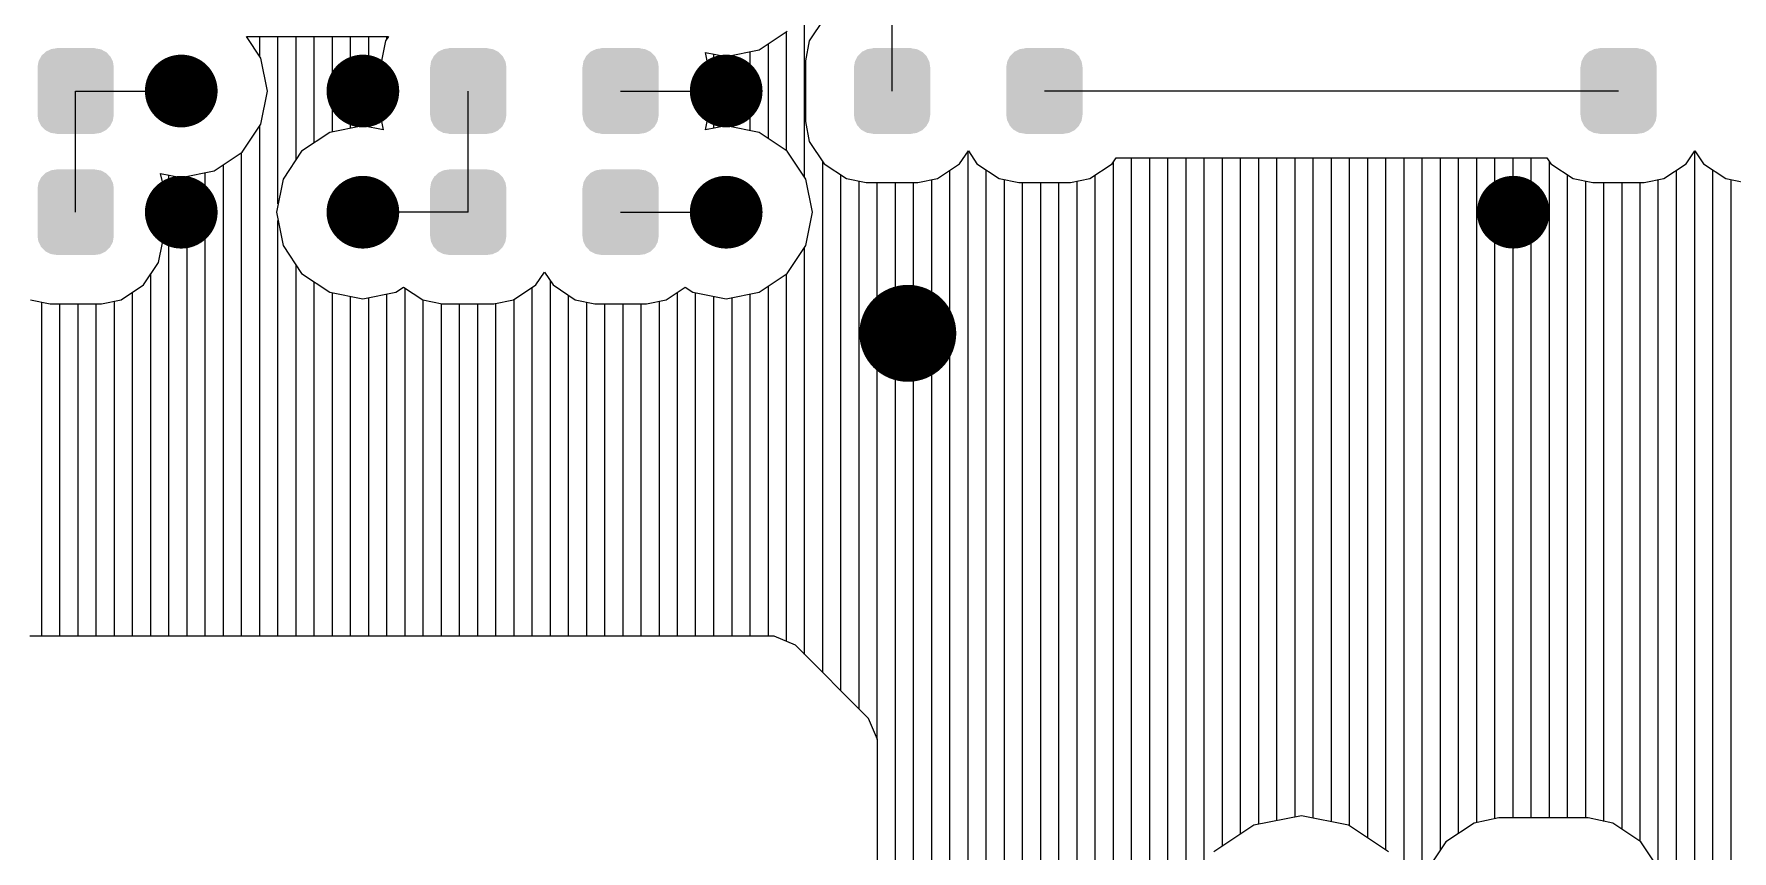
# Model space of a CAD drawing. Extents: x 295 to 953, y 10 to 290.
# Drawn here: x 623.26 to 652.65, y 129.21 to 143.34 of the extents above; entities that cross this region are included whole.
import ezdxf

# ---------------------------------------------------------------- set-up
doc = ezdxf.new("R2010")
doc.units = 0
doc.header["$LTSCALE"] = 5
doc.header["$MEASUREMENT"] = 0
doc.layers.get('0').update_dxf_attribs({"linetype": 'CONTINUOUS', "lineweight": 25})
doc.layers.add('DV-INT-A3_BOT', color=7, linetype='CONTINUOUS')

msp = doc.modelspace()

# ---------------------------------------------------------------- linework, layer by layer
for points, const_width in [([(626.124, 142.354, -1), (625.495, 142.354, -1)], 0.629), ([(629.267, 142.354, -1), (628.638, 142.354, -1)], 0.629), ([(635.554, 142.354, -1), (634.925, 142.354, -1)], 0.629), ([(626.124, 140.258, -1), (625.495, 140.258, -1)], 0.629), ([(629.267, 140.258, -1), (628.638, 140.258, -1)], 0.629), ([(635.554, 140.258, -1), (634.925, 140.258, -1)], 0.629), ([(649.174, 140.258, -1), (648.546, 140.258, -1)], 0.629), ([(638.802, 138.163, -1), (637.963, 138.163, -1)], 0.838)]:
    msp.add_lwpolyline(points, format="xyb", close=True, dxfattribs=dict(const_width=const_width))
for points in [[(624.642, 142.767), (624.628, 142.859), (623.322, 142.767), (623.338, 142.859)], [(624.628, 142.859), (624.623, 142.87), (623.338, 142.859), (623.34, 142.87)], [(624.623, 142.87), (624.583, 142.953), (623.34, 142.87), (623.384, 142.953)], [(624.583, 142.953), (624.573, 142.962), (623.384, 142.953), (623.389, 142.962)], [(624.573, 142.962), (624.51, 143.028), (623.389, 142.962), (623.457, 143.028)], [(624.51, 143.028), (624.497, 143.035), (623.457, 143.028), (623.464, 143.035)], [(624.497, 143.035), (624.417, 143.076), (623.464, 143.035), (623.552, 143.076)], [(624.417, 143.076), (624.395, 143.08), (623.552, 143.076), (623.559, 143.08)], [(624.395, 143.08), (624.313, 143.093), (623.559, 143.08), (623.651, 143.093)], [(624.313, 143.093), (624.313, 143.096), (623.651, 143.093), (623.651, 143.096)], [(631.436, 142.767), (631.422, 142.859), (630.116, 142.767), (630.131, 142.859)], [(631.422, 142.859), (631.417, 142.87), (630.131, 142.859), (630.133, 142.87)], [(631.417, 142.87), (631.376, 142.953), (630.133, 142.87), (630.177, 142.953)], [(631.376, 142.953), (631.367, 142.962), (630.177, 142.953), (630.182, 142.962)], [(631.367, 142.962), (631.303, 143.028), (630.182, 142.962), (630.251, 143.028)], [(631.303, 143.028), (631.29, 143.035), (630.251, 143.028), (630.258, 143.035)], [(631.29, 143.035), (631.21, 143.076), (630.258, 143.035), (630.345, 143.076)], [(631.21, 143.076), (631.189, 143.08), (630.345, 143.076), (630.353, 143.08)], [(631.189, 143.08), (631.107, 143.093), (630.353, 143.08), (630.445, 143.093)], [(631.107, 143.093), (631.107, 143.096), (630.445, 143.093), (630.445, 143.096)], [(634.072, 142.767), (634.058, 142.859), (632.752, 142.767), (632.768, 142.859)], [(634.058, 142.859), (634.053, 142.87), (632.768, 142.859), (632.769, 142.87)], [(634.053, 142.87), (634.012, 142.953), (632.769, 142.87), (632.814, 142.953)], [(634.012, 142.953), (634.003, 142.962), (632.814, 142.953), (632.819, 142.962)], [(634.003, 142.962), (633.939, 143.028), (632.819, 142.962), (632.887, 143.028)], [(633.939, 143.028), (633.926, 143.035), (632.887, 143.028), (632.894, 143.035)], [(633.926, 143.035), (633.846, 143.076), (632.894, 143.035), (632.981, 143.076)], [(633.846, 143.076), (633.825, 143.08), (632.981, 143.076), (632.989, 143.08)], [(633.825, 143.08), (633.743, 143.093), (632.989, 143.08), (633.081, 143.093)], [(633.743, 143.093), (633.743, 143.096), (633.081, 143.093), (633.081, 143.096)], [(638.77, 142.767), (638.756, 142.859), (637.45, 142.767), (637.466, 142.859)], [(638.756, 142.859), (638.751, 142.87), (637.466, 142.859), (637.468, 142.87)], [(638.751, 142.87), (638.71, 142.953), (637.468, 142.87), (637.512, 142.953)], [(638.71, 142.953), (638.701, 142.962), (637.512, 142.953), (637.517, 142.962)], [(638.701, 142.962), (638.637, 143.028), (637.517, 142.962), (637.585, 143.028)], [(638.637, 143.028), (638.624, 143.035), (637.585, 143.028), (637.592, 143.035)], [(638.624, 143.035), (638.545, 143.076), (637.592, 143.035), (637.68, 143.076)], [(638.545, 143.076), (638.523, 143.08), (637.68, 143.076), (637.687, 143.08)], [(638.523, 143.08), (638.441, 143.093), (637.687, 143.08), (637.779, 143.093)], [(638.441, 143.093), (638.441, 143.096), (637.779, 143.093), (637.779, 143.096)], [(641.406, 142.767), (641.392, 142.859), (640.086, 142.767), (640.102, 142.859)], [(641.392, 142.859), (641.387, 142.87), (640.102, 142.859), (640.104, 142.87)], [(641.387, 142.87), (641.347, 142.953), (640.104, 142.87), (640.148, 142.953)], [(641.347, 142.953), (641.337, 142.962), (640.148, 142.953), (640.153, 142.962)], [(641.337, 142.962), (641.274, 143.028), (640.153, 142.962), (640.221, 143.028)], [(641.274, 143.028), (641.261, 143.035), (640.221, 143.028), (640.228, 143.035)], [(641.261, 143.035), (641.181, 143.076), (640.228, 143.035), (640.316, 143.076)], [(641.181, 143.076), (641.159, 143.08), (640.316, 143.076), (640.323, 143.08)], [(641.159, 143.08), (641.077, 143.093), (640.323, 143.08), (640.415, 143.093)], [(641.077, 143.093), (641.077, 143.096), (640.415, 143.093), (640.415, 143.096)], [(651.343, 142.767), (651.329, 142.859), (650.023, 142.767), (650.039, 142.859)], [(651.329, 142.859), (651.324, 142.87), (650.039, 142.859), (650.041, 142.87)], [(651.324, 142.87), (651.283, 142.953), (650.041, 142.87), (650.085, 142.953)], [(651.283, 142.953), (651.274, 142.962), (650.085, 142.953), (650.09, 142.962)], [(651.274, 142.962), (651.21, 143.028), (650.09, 142.962), (650.158, 143.028)], [(651.21, 143.028), (651.197, 143.035), (650.158, 143.028), (650.165, 143.035)], [(651.197, 143.035), (651.118, 143.076), (650.165, 143.035), (650.253, 143.076)], [(651.118, 143.076), (651.096, 143.08), (650.253, 143.076), (650.26, 143.08)], [(651.096, 143.08), (651.014, 143.093), (650.26, 143.08), (650.352, 143.093)], [(651.014, 143.093), (651.014, 143.096), (650.352, 143.093), (650.352, 143.096)], [(624.642, 142.765), (624.642, 142.767), (623.322, 142.765), (623.322, 142.767)], [(624.642, 141.943), (624.642, 142.765), (623.322, 141.943), (623.322, 142.765)], [(631.436, 142.765), (631.436, 142.767), (630.116, 142.765), (630.116, 142.767)], [(631.436, 141.943), (631.436, 142.765), (630.116, 141.943), (630.116, 142.765)], [(634.072, 142.765), (634.072, 142.767), (632.752, 142.765), (632.752, 142.767)], [(634.072, 141.943), (634.072, 142.765), (632.752, 141.943), (632.752, 142.765)], [(638.77, 142.765), (638.77, 142.767), (637.45, 142.765), (637.45, 142.767)], [(638.77, 141.943), (638.77, 142.765), (637.45, 141.943), (637.45, 142.765)], [(641.406, 142.765), (641.406, 142.767), (640.086, 142.765), (640.086, 142.767)], [(641.406, 141.943), (641.406, 142.765), (640.086, 141.943), (640.086, 142.765)], [(651.343, 142.765), (651.343, 142.767), (650.023, 142.765), (650.023, 142.767)], [(651.343, 141.943), (651.343, 142.765), (650.023, 141.943), (650.023, 142.765)], [(624.642, 141.941), (624.642, 141.943), (623.322, 141.941), (623.322, 141.943)], [(624.627, 141.849), (624.642, 141.941), (623.336, 141.849), (623.322, 141.941)], [(631.436, 141.941), (631.436, 141.943), (630.116, 141.941), (630.116, 141.943)], [(631.42, 141.849), (631.436, 141.941), (630.13, 141.849), (630.116, 141.941)], [(634.072, 141.941), (634.072, 141.943), (632.752, 141.941), (632.752, 141.943)], [(634.056, 141.849), (634.072, 141.941), (632.766, 141.849), (632.752, 141.941)], [(638.77, 141.941), (638.77, 141.943), (637.45, 141.941), (637.45, 141.943)], [(638.755, 141.849), (638.77, 141.941), (637.464, 141.849), (637.45, 141.941)], [(641.406, 141.941), (641.406, 141.943), (640.086, 141.941), (640.086, 141.943)], [(641.391, 141.849), (641.406, 141.941), (640.1, 141.849), (640.086, 141.941)], [(651.343, 141.941), (651.343, 141.943), (650.023, 141.941), (650.023, 141.943)], [(651.328, 141.849), (651.343, 141.941), (650.037, 141.849), (650.023, 141.941)], [(624.625, 141.838), (624.627, 141.849), (623.342, 141.838), (623.336, 141.849)], [(624.581, 141.755), (624.625, 141.838), (623.382, 141.755), (623.342, 141.838)], [(624.576, 141.745), (624.581, 141.755), (623.391, 141.745), (623.382, 141.755)], [(624.507, 141.68), (624.576, 141.745), (623.455, 141.68), (623.391, 141.745)], [(624.5, 141.673), (624.507, 141.68), (623.468, 141.673), (623.455, 141.68)], [(624.413, 141.631), (624.5, 141.673), (623.548, 141.631), (623.468, 141.673)], [(631.418, 141.838), (631.42, 141.849), (630.135, 141.838), (630.13, 141.849)], [(631.374, 141.755), (631.418, 141.838), (630.176, 141.755), (630.135, 141.838)], [(631.369, 141.745), (631.374, 141.755), (630.185, 141.745), (630.176, 141.755)], [(631.301, 141.68), (631.369, 141.745), (630.249, 141.68), (630.185, 141.745)], [(631.294, 141.673), (631.301, 141.68), (630.262, 141.673), (630.249, 141.68)], [(631.206, 141.631), (631.294, 141.673), (630.341, 141.631), (630.262, 141.673)], [(634.055, 141.838), (634.056, 141.849), (632.771, 141.838), (632.766, 141.849)], [(634.011, 141.755), (634.055, 141.838), (632.812, 141.755), (632.771, 141.838)], [(634.006, 141.745), (634.011, 141.755), (632.821, 141.745), (632.812, 141.755)], [(633.937, 141.68), (634.006, 141.745), (632.885, 141.68), (632.821, 141.745)], [(633.93, 141.673), (633.937, 141.68), (632.898, 141.673), (632.885, 141.68)], [(633.843, 141.631), (633.93, 141.673), (632.978, 141.631), (632.898, 141.673)], [(638.753, 141.838), (638.755, 141.849), (637.469, 141.838), (637.464, 141.849)], [(638.709, 141.755), (638.753, 141.838), (637.51, 141.755), (637.469, 141.838)], [(638.704, 141.745), (638.709, 141.755), (637.519, 141.745), (637.51, 141.755)], [(638.635, 141.68), (638.704, 141.745), (637.583, 141.68), (637.519, 141.745)], [(638.628, 141.673), (638.635, 141.68), (637.596, 141.673), (637.583, 141.68)], [(638.541, 141.631), (638.628, 141.673), (637.676, 141.631), (637.596, 141.673)], [(641.389, 141.838), (641.391, 141.849), (640.106, 141.838), (640.1, 141.849)], [(641.345, 141.755), (641.389, 141.838), (640.146, 141.755), (640.106, 141.838)], [(641.34, 141.745), (641.345, 141.755), (640.155, 141.745), (640.146, 141.755)], [(641.271, 141.68), (641.34, 141.745), (640.219, 141.68), (640.155, 141.745)], [(641.264, 141.673), (641.271, 141.68), (640.232, 141.673), (640.219, 141.68)], [(641.177, 141.631), (641.264, 141.673), (640.312, 141.631), (640.232, 141.673)], [(651.326, 141.838), (651.328, 141.849), (650.042, 141.838), (650.037, 141.849)], [(651.282, 141.755), (651.326, 141.838), (650.083, 141.755), (650.042, 141.838)], [(651.277, 141.745), (651.282, 141.755), (650.092, 141.745), (650.083, 141.755)], [(651.208, 141.68), (651.277, 141.745), (650.156, 141.68), (650.092, 141.745)], [(651.201, 141.673), (651.208, 141.68), (650.169, 141.673), (650.156, 141.68)], [(651.114, 141.631), (651.201, 141.673), (650.249, 141.631), (650.169, 141.673)], [(624.406, 141.628), (624.413, 141.631), (623.569, 141.628), (623.548, 141.631)], [(624.313, 141.615), (624.406, 141.628), (623.651, 141.615), (623.569, 141.628)], [(624.313, 141.612), (624.313, 141.615), (623.651, 141.612), (623.651, 141.615)], [(631.199, 141.628), (631.206, 141.631), (630.363, 141.628), (630.341, 141.631)], [(631.107, 141.615), (631.199, 141.628), (630.445, 141.615), (630.363, 141.628)], [(631.107, 141.612), (631.107, 141.615), (630.445, 141.612), (630.445, 141.615)], [(633.835, 141.628), (633.843, 141.631), (632.999, 141.628), (632.978, 141.631)], [(633.743, 141.615), (633.835, 141.628), (633.081, 141.615), (632.999, 141.628)], [(633.743, 141.612), (633.743, 141.615), (633.081, 141.612), (633.081, 141.615)], [(638.533, 141.628), (638.541, 141.631), (637.697, 141.628), (637.676, 141.631)], [(638.441, 141.615), (638.533, 141.628), (637.779, 141.615), (637.697, 141.628)], [(638.441, 141.612), (638.441, 141.615), (637.779, 141.612), (637.779, 141.615)], [(641.17, 141.628), (641.177, 141.631), (640.333, 141.628), (640.312, 141.631)], [(641.077, 141.615), (641.17, 141.628), (640.415, 141.615), (640.333, 141.628)], [(641.077, 141.612), (641.077, 141.615), (640.415, 141.612), (640.415, 141.615)], [(651.106, 141.628), (651.114, 141.631), (650.27, 141.628), (650.249, 141.631)], [(651.014, 141.615), (651.106, 141.628), (650.352, 141.615), (650.27, 141.628)], [(651.014, 141.612), (651.014, 141.615), (650.352, 141.612), (650.352, 141.615)], [(624.642, 140.671), (624.628, 140.763), (623.322, 140.671), (623.338, 140.763)], [(624.628, 140.763), (624.623, 140.774), (623.338, 140.763), (623.34, 140.774)], [(624.623, 140.774), (624.583, 140.857), (623.34, 140.774), (623.384, 140.857)], [(624.583, 140.857), (624.573, 140.867), (623.384, 140.857), (623.389, 140.867)], [(624.573, 140.867), (624.51, 140.932), (623.389, 140.867), (623.457, 140.932)], [(624.51, 140.932), (624.497, 140.939), (623.457, 140.932), (623.464, 140.939)], [(624.497, 140.939), (624.417, 140.981), (623.464, 140.939), (623.552, 140.981)], [(624.417, 140.981), (624.395, 140.984), (623.552, 140.981), (623.559, 140.984)], [(624.395, 140.984), (624.313, 140.997), (623.559, 140.984), (623.651, 140.997)], [(624.313, 140.997), (624.313, 141), (623.651, 140.997), (623.651, 141)], [(631.436, 140.671), (631.422, 140.763), (630.116, 140.671), (630.131, 140.763)], [(631.422, 140.763), (631.417, 140.774), (630.131, 140.763), (630.133, 140.774)], [(631.417, 140.774), (631.376, 140.857), (630.133, 140.774), (630.177, 140.857)], [(631.376, 140.857), (631.367, 140.867), (630.177, 140.857), (630.182, 140.867)], [(631.367, 140.867), (631.303, 140.932), (630.182, 140.867), (630.251, 140.932)], [(631.303, 140.932), (631.29, 140.939), (630.251, 140.932), (630.258, 140.939)], [(631.29, 140.939), (631.21, 140.981), (630.258, 140.939), (630.345, 140.981)], [(631.21, 140.981), (631.189, 140.984), (630.345, 140.981), (630.353, 140.984)], [(631.189, 140.984), (631.107, 140.997), (630.353, 140.984), (630.445, 140.997)], [(631.107, 140.997), (631.107, 141), (630.445, 140.997), (630.445, 141)], [(634.072, 140.671), (634.058, 140.763), (632.752, 140.671), (632.768, 140.763)], [(634.058, 140.763), (634.053, 140.774), (632.768, 140.763), (632.769, 140.774)], [(634.053, 140.774), (634.012, 140.857), (632.769, 140.774), (632.814, 140.857)], [(634.012, 140.857), (634.003, 140.867), (632.814, 140.857), (632.819, 140.867)], [(634.003, 140.867), (633.939, 140.932), (632.819, 140.867), (632.887, 140.932)], [(633.939, 140.932), (633.926, 140.939), (632.887, 140.932), (632.894, 140.939)], [(633.926, 140.939), (633.846, 140.981), (632.894, 140.939), (632.981, 140.981)], [(633.846, 140.981), (633.825, 140.984), (632.981, 140.981), (632.989, 140.984)], [(633.825, 140.984), (633.743, 140.997), (632.989, 140.984), (633.081, 140.997)], [(633.743, 140.997), (633.743, 141), (633.081, 140.997), (633.081, 141)], [(624.642, 140.669), (624.642, 140.671), (623.322, 140.669), (623.322, 140.671)], [(624.642, 139.848), (624.642, 140.669), (623.322, 139.848), (623.322, 140.669)], [(631.436, 140.669), (631.436, 140.671), (630.116, 140.669), (630.116, 140.671)], [(631.436, 139.848), (631.436, 140.669), (630.116, 139.848), (630.116, 140.669)], [(634.072, 140.669), (634.072, 140.671), (632.752, 140.669), (632.752, 140.671)], [(634.072, 139.848), (634.072, 140.669), (632.752, 139.848), (632.752, 140.669)], [(624.642, 139.846), (624.642, 139.848), (623.322, 139.846), (623.322, 139.848)], [(624.627, 139.753), (624.642, 139.846), (623.336, 139.753), (623.322, 139.846)], [(624.625, 139.742), (624.627, 139.753), (623.342, 139.742), (623.336, 139.753)], [(624.581, 139.659), (624.625, 139.742), (623.382, 139.659), (623.342, 139.742)], [(624.576, 139.65), (624.581, 139.659), (623.391, 139.65), (623.382, 139.659)], [(624.507, 139.584), (624.576, 139.65), (623.455, 139.584), (623.391, 139.65)], [(624.5, 139.577), (624.507, 139.584), (623.468, 139.577), (623.455, 139.584)], [(631.436, 139.846), (631.436, 139.848), (630.116, 139.846), (630.116, 139.848)], [(631.42, 139.753), (631.436, 139.846), (630.13, 139.753), (630.116, 139.846)], [(631.418, 139.742), (631.42, 139.753), (630.135, 139.742), (630.13, 139.753)], [(631.374, 139.659), (631.418, 139.742), (630.176, 139.659), (630.135, 139.742)], [(631.369, 139.65), (631.374, 139.659), (630.185, 139.65), (630.176, 139.659)], [(631.301, 139.584), (631.369, 139.65), (630.249, 139.584), (630.185, 139.65)], [(631.294, 139.577), (631.301, 139.584), (630.262, 139.577), (630.249, 139.584)], [(634.072, 139.846), (634.072, 139.848), (632.752, 139.846), (632.752, 139.848)], [(634.056, 139.753), (634.072, 139.846), (632.766, 139.753), (632.752, 139.846)], [(634.055, 139.742), (634.056, 139.753), (632.771, 139.742), (632.766, 139.753)], [(634.011, 139.659), (634.055, 139.742), (632.812, 139.659), (632.771, 139.742)], [(634.006, 139.65), (634.011, 139.659), (632.821, 139.65), (632.812, 139.659)], [(633.937, 139.584), (634.006, 139.65), (632.885, 139.584), (632.821, 139.65)], [(633.93, 139.577), (633.937, 139.584), (632.898, 139.577), (632.885, 139.584)], [(624.413, 139.536), (624.5, 139.577), (623.548, 139.536), (623.468, 139.577)], [(624.406, 139.532), (624.413, 139.536), (623.569, 139.532), (623.548, 139.536)], [(624.313, 139.519), (624.406, 139.532), (623.651, 139.519), (623.569, 139.532)], [(624.313, 139.517), (624.313, 139.519), (623.651, 139.517), (623.651, 139.519)], [(631.206, 139.536), (631.294, 139.577), (630.341, 139.536), (630.262, 139.577)], [(631.199, 139.532), (631.206, 139.536), (630.363, 139.532), (630.341, 139.536)], [(631.107, 139.519), (631.199, 139.532), (630.445, 139.519), (630.363, 139.532)], [(631.107, 139.517), (631.107, 139.519), (630.445, 139.517), (630.445, 139.519)], [(633.843, 139.536), (633.93, 139.577), (632.978, 139.536), (632.898, 139.577)], [(633.835, 139.532), (633.843, 139.536), (632.999, 139.532), (632.978, 139.536)], [(633.743, 139.519), (633.835, 139.532), (633.081, 139.519), (632.999, 139.532)], [(633.743, 139.517), (633.743, 139.519), (633.081, 139.517), (633.081, 139.519)]]:
    msp.add_solid(points)
at = {"layer": 'DV-INT-A3_BOT'}
for p, q in [((638.11, 142.354), (638.11, 146.545)), ((636.597, 140.858), (636.597, 143.846)), ((636.937, 143.607), (636.677, 143.221)), ((627.188, 142.924), (626.941, 143.297)), ((626.941, 143.297), (629.393, 143.297)), ((627.167, 142.953), (627.167, 143.297)), ((627.482, 140.401), (627.482, 143.297)), ((627.796, 141.172), (627.796, 143.297)), ((628.11, 141.461), (628.11, 143.297)), ((628.425, 141.646), (628.425, 143.297)), ((628.739, 141.708), (628.739, 143.297)), ((629.053, 141.729), (629.053, 143.297)), ((629.343, 143.221), (629.276, 142.878)), ((629.393, 143.297), (629.343, 143.221)), ((629.368, 143.259), (629.368, 143.297)), ((635.809, 143.066), (636.295, 143.389)), ((635.969, 141.532), (635.969, 143.171)), ((636.283, 141.319), (636.283, 143.385)), ((636.677, 143.221), (636.61, 142.878)), ((627.302, 142.354), (627.188, 142.924)), ((629.276, 142.878), (629.276, 141.826)), ((634.912, 142.878), (634.883, 143.02)), ((634.883, 143.02), (635.239, 142.953)), ((634.912, 141.826), (634.912, 142.878)), ((635.026, 141.708), (635.026, 142.995)), ((635.239, 142.953), (635.809, 143.066)), ((635.34, 141.729), (635.34, 142.974)), ((635.654, 141.667), (635.654, 143.037)), ((636.61, 142.878), (636.61, 141.826)), ((623.982, 142.354), (625.81, 142.354)), ((623.982, 140.258), (623.982, 142.354)), ((627.188, 141.78), (627.302, 142.354)), ((630.776, 140.258), (630.776, 142.354)), ((633.412, 142.354), (635.239, 142.354)), ((633.726, 142.354), (634.912, 142.354)), ((650.683, 142.354), (640.746, 142.354)), ((626.866, 141.294), (627.188, 141.78)), ((627.167, 132.924), (627.167, 141.75)), ((628.379, 141.637), (627.892, 141.314)), ((628.953, 141.75), (628.379, 141.637)), ((629.305, 141.683), (628.953, 141.75)), ((629.276, 141.826), (629.305, 141.683)), ((634.883, 141.683), (634.912, 141.826)), ((635.239, 141.75), (634.883, 141.683)), ((635.809, 141.637), (635.239, 141.75)), ((636.295, 141.314), (635.809, 141.637)), ((636.61, 141.826), (636.677, 141.482)), ((636.677, 141.482), (636.937, 141.097)), ((626.38, 140.971), (626.866, 141.294)), ((626.539, 132.924), (626.539, 141.076)), ((626.853, 132.924), (626.853, 141.289)), ((627.892, 141.314), (627.57, 140.828)), ((636.618, 140.828), (636.295, 141.314)), ((636.912, 132.295), (636.912, 141.13)), ((636.937, 141.097), (637.322, 140.841)), ((638.894, 140.841), (639.279, 141.097)), ((639.279, 141.097), (639.43, 141.319)), ((639.426, 99.392), (639.426, 141.319)), ((639.43, 141.319), (639.577, 141.097)), ((639.577, 141.097), (639.963, 140.841)), ((641.534, 140.841), (641.92, 141.097)), ((641.92, 141.097), (641.987, 141.201)), ((641.941, 99.291), (641.941, 141.13)), ((641.987, 141.201), (649.443, 141.201)), ((642.255, 99.291), (642.255, 141.201)), ((642.569, 99.291), (642.569, 141.201)), ((642.884, 99.291), (642.884, 141.201)), ((643.198, 128.415), (643.198, 141.201)), ((643.512, 128.947), (643.512, 141.201)), ((643.827, 129.295), (643.827, 141.201)), ((644.141, 129.504), (644.141, 141.201)), ((644.455, 129.672), (644.455, 141.201)), ((644.77, 129.735), (644.77, 141.201)), ((645.084, 129.798), (645.084, 141.201)), ((645.398, 129.777), (645.398, 141.201)), ((645.713, 129.714), (645.713, 141.201)), ((646.027, 129.643), (646.027, 141.201)), ((646.341, 129.433), (646.341, 141.201)), ((646.656, 129.223), (646.656, 141.201)), ((646.97, 128.788), (646.97, 141.201)), ((647.284, 127.891), (647.284, 141.201)), ((647.599, 129.228), (647.599, 141.201)), ((647.913, 129.517), (647.913, 141.201)), ((648.227, 129.701), (648.227, 141.201)), ((648.542, 129.764), (648.542, 141.201)), ((648.856, 129.781), (648.856, 141.201)), ((649.17, 129.781), (649.17, 141.201)), ((649.443, 141.201), (649.51, 141.097)), ((649.485, 129.781), (649.485, 141.13)), ((649.51, 141.097), (649.895, 140.841)), ((651.467, 140.841), (651.852, 141.097)), ((651.852, 141.097), (652.003, 141.319)), ((651.999, 99.291), (651.999, 141.319)), ((652.003, 141.319), (652.15, 141.097)), ((652.15, 141.097), (652.536, 140.841)), ((625.483, 140.782), (625.453, 140.925)), ((625.453, 140.925), (625.81, 140.858)), ((625.483, 139.73), (625.483, 140.782)), ((625.596, 132.924), (625.596, 140.9)), ((625.81, 140.858), (626.38, 140.971)), ((625.91, 132.924), (625.91, 140.879)), ((626.224, 132.924), (626.224, 140.941)), ((627.57, 140.828), (627.457, 140.258)), ((636.731, 140.258), (636.618, 140.828)), ((637.226, 131.981), (637.226, 140.904)), ((637.322, 140.841), (637.662, 140.77)), ((637.54, 131.667), (637.54, 140.795)), ((637.662, 140.77), (638.554, 140.77)), ((637.854, 131.135), (637.854, 140.77)), ((638.169, 100.649), (638.169, 140.77)), ((638.483, 100.335), (638.483, 140.77)), ((638.554, 140.77), (638.894, 140.841)), ((638.797, 100.021), (638.797, 140.82)), ((639.112, 99.706), (639.112, 140.988)), ((639.74, 99.291), (639.74, 140.988)), ((639.963, 140.841), (640.302, 140.77)), ((640.055, 99.291), (640.055, 140.82)), ((640.302, 140.77), (641.195, 140.77)), ((640.369, 99.291), (640.369, 140.77)), ((640.683, 99.291), (640.683, 140.77)), ((640.998, 99.291), (640.998, 140.77)), ((641.195, 140.77), (641.534, 140.841)), ((641.312, 99.291), (641.312, 140.795)), ((641.626, 99.291), (641.626, 140.904)), ((649.799, 129.781), (649.799, 140.904)), ((649.895, 140.841), (650.235, 140.77)), ((650.113, 129.781), (650.113, 140.795)), ((650.235, 140.77), (651.127, 140.77)), ((650.427, 129.722), (650.427, 140.77)), ((650.742, 129.588), (650.742, 140.77)), ((651.056, 129.374), (651.056, 140.77)), ((651.127, 140.77), (651.467, 140.841)), ((651.37, 128.913), (651.37, 140.82)), ((651.685, 99.291), (651.685, 140.988)), ((652.313, 99.291), (652.313, 140.988)), ((652.536, 140.841), (652.875, 140.77)), ((652.628, 99.291), (652.628, 140.82)), ((627.457, 140.258), (627.57, 139.684)), ((630.776, 140.258), (628.953, 140.258)), ((633.412, 140.258), (635.239, 140.258)), ((636.618, 139.684), (636.731, 140.258)), ((627.482, 132.924), (627.482, 140.112)), ((625.416, 139.387), (625.483, 139.73)), ((627.57, 139.684), (627.892, 139.198)), ((636.295, 139.198), (636.618, 139.684)), ((636.597, 132.61), (636.597, 139.655)), ((625.156, 139.001), (625.416, 139.387)), ((627.796, 132.924), (627.796, 139.341)), ((624.77, 138.745), (625.156, 139.001)), ((625.281, 132.924), (625.281, 139.194)), ((627.892, 139.198), (628.379, 138.875)), ((628.11, 132.924), (628.11, 139.051)), ((631.56, 138.745), (631.945, 139.001)), ((631.945, 139.001), (632.096, 139.223)), ((632.096, 139.223), (632.243, 139.001)), ((632.197, 132.924), (632.197, 139.064)), ((632.243, 139.001), (632.628, 138.745)), ((635.809, 138.875), (636.295, 139.198)), ((636.283, 132.832), (636.283, 139.194)), ((623.199, 138.745), (623.538, 138.674)), ((623.396, 132.924), (623.396, 138.703)), ((624.431, 138.674), (624.77, 138.745)), ((624.653, 132.924), (624.653, 138.72)), ((624.967, 132.924), (624.967, 138.875)), ((628.379, 138.875), (628.953, 138.762)), ((628.425, 132.924), (628.425, 138.867)), ((628.739, 132.924), (628.739, 138.804)), ((628.953, 138.762), (629.523, 138.875)), ((629.053, 132.924), (629.053, 138.783)), ((629.368, 132.924), (629.368, 138.846)), ((629.523, 138.875), (629.657, 138.963)), ((629.657, 138.963), (629.988, 138.745)), ((629.682, 132.924), (629.682, 138.947)), ((629.988, 138.745), (630.327, 138.674)), ((629.996, 132.924), (629.996, 138.741)), ((631.22, 138.674), (631.56, 138.745)), ((631.568, 132.924), (631.568, 138.75)), ((631.882, 132.924), (631.882, 138.959)), ((632.511, 132.924), (632.511, 138.821)), ((632.628, 138.745), (632.968, 138.674)), ((632.825, 132.924), (632.825, 138.703)), ((633.86, 138.674), (634.2, 138.745)), ((634.083, 132.924), (634.083, 138.72)), ((634.2, 138.745), (634.531, 138.963)), ((634.397, 132.924), (634.397, 138.875)), ((634.531, 138.963), (634.665, 138.875)), ((634.665, 138.875), (635.239, 138.762)), ((634.711, 132.924), (634.711, 138.867)), ((635.026, 132.924), (635.026, 138.804)), ((635.239, 138.762), (635.809, 138.875)), ((635.34, 132.924), (635.34, 138.783)), ((635.654, 132.924), (635.654, 138.846)), ((635.969, 132.924), (635.969, 138.98)), ((623.538, 138.674), (624.431, 138.674)), ((623.71, 132.924), (623.71, 138.674)), ((624.024, 132.924), (624.024, 138.674)), ((624.339, 132.924), (624.339, 138.674)), ((630.311, 132.924), (630.311, 138.678)), ((630.327, 138.674), (631.22, 138.674)), ((630.625, 132.924), (630.625, 138.674)), ((630.939, 132.924), (630.939, 138.674)), ((631.254, 132.924), (631.254, 138.683)), ((632.968, 138.674), (633.86, 138.674)), ((633.14, 132.924), (633.14, 138.674)), ((633.454, 132.924), (633.454, 138.674)), ((633.768, 132.924), (633.768, 138.674)), ((636.069, 132.924), (623.19, 132.924)), ((636.438, 132.769), (636.069, 132.924)), ((637.704, 131.503), (636.438, 132.769)), ((637.859, 131.135), (637.704, 131.503)), ((637.854, 101.181), (637.859, 131.135)), ((644.371, 129.655), (643.68, 129.194)), ((645.193, 129.819), (644.371, 129.655)), ((646.01, 129.655), (645.193, 129.819)), ((646.702, 129.194), (646.01, 129.655)), ((648.181, 129.693), (647.695, 129.37)), ((648.609, 129.781), (648.181, 129.693)), ((650.155, 129.781), (648.609, 129.781)), ((650.583, 129.693), (650.155, 129.781)), ((651.069, 129.37), (650.583, 129.693)), ((647.695, 129.37), (647.372, 128.884)), ((651.391, 128.884), (651.069, 129.37))]:
    msp.add_line(p, q, dxfattribs=at)

doc.saveas('drawing.dxf')
